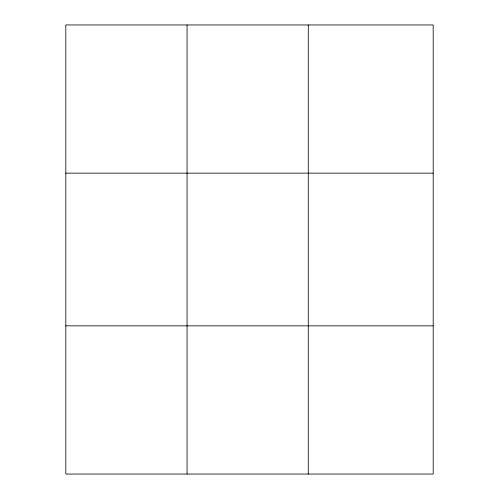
<?xml version="1.0" encoding="UTF-8"?>
<svg xmlns="http://www.w3.org/2000/svg" width="499" height="499" viewBox="0 0 499 499"><rect width="100%" height="100%" fill="white"/><g stroke="black" fill="none" stroke-linecap="round" stroke-linejoin="round"><path stroke-width="0.75" d="M187.044 24.95L187.044 474.05M308.282 24.95L308.282 474.05M433.188 325.847L433.188 474.05L65.812 474.05L65.812 24.95L433.188 24.95L433.188 325.847L65.812 325.847M65.812 173.153L433.188 173.153"/></g></svg>
